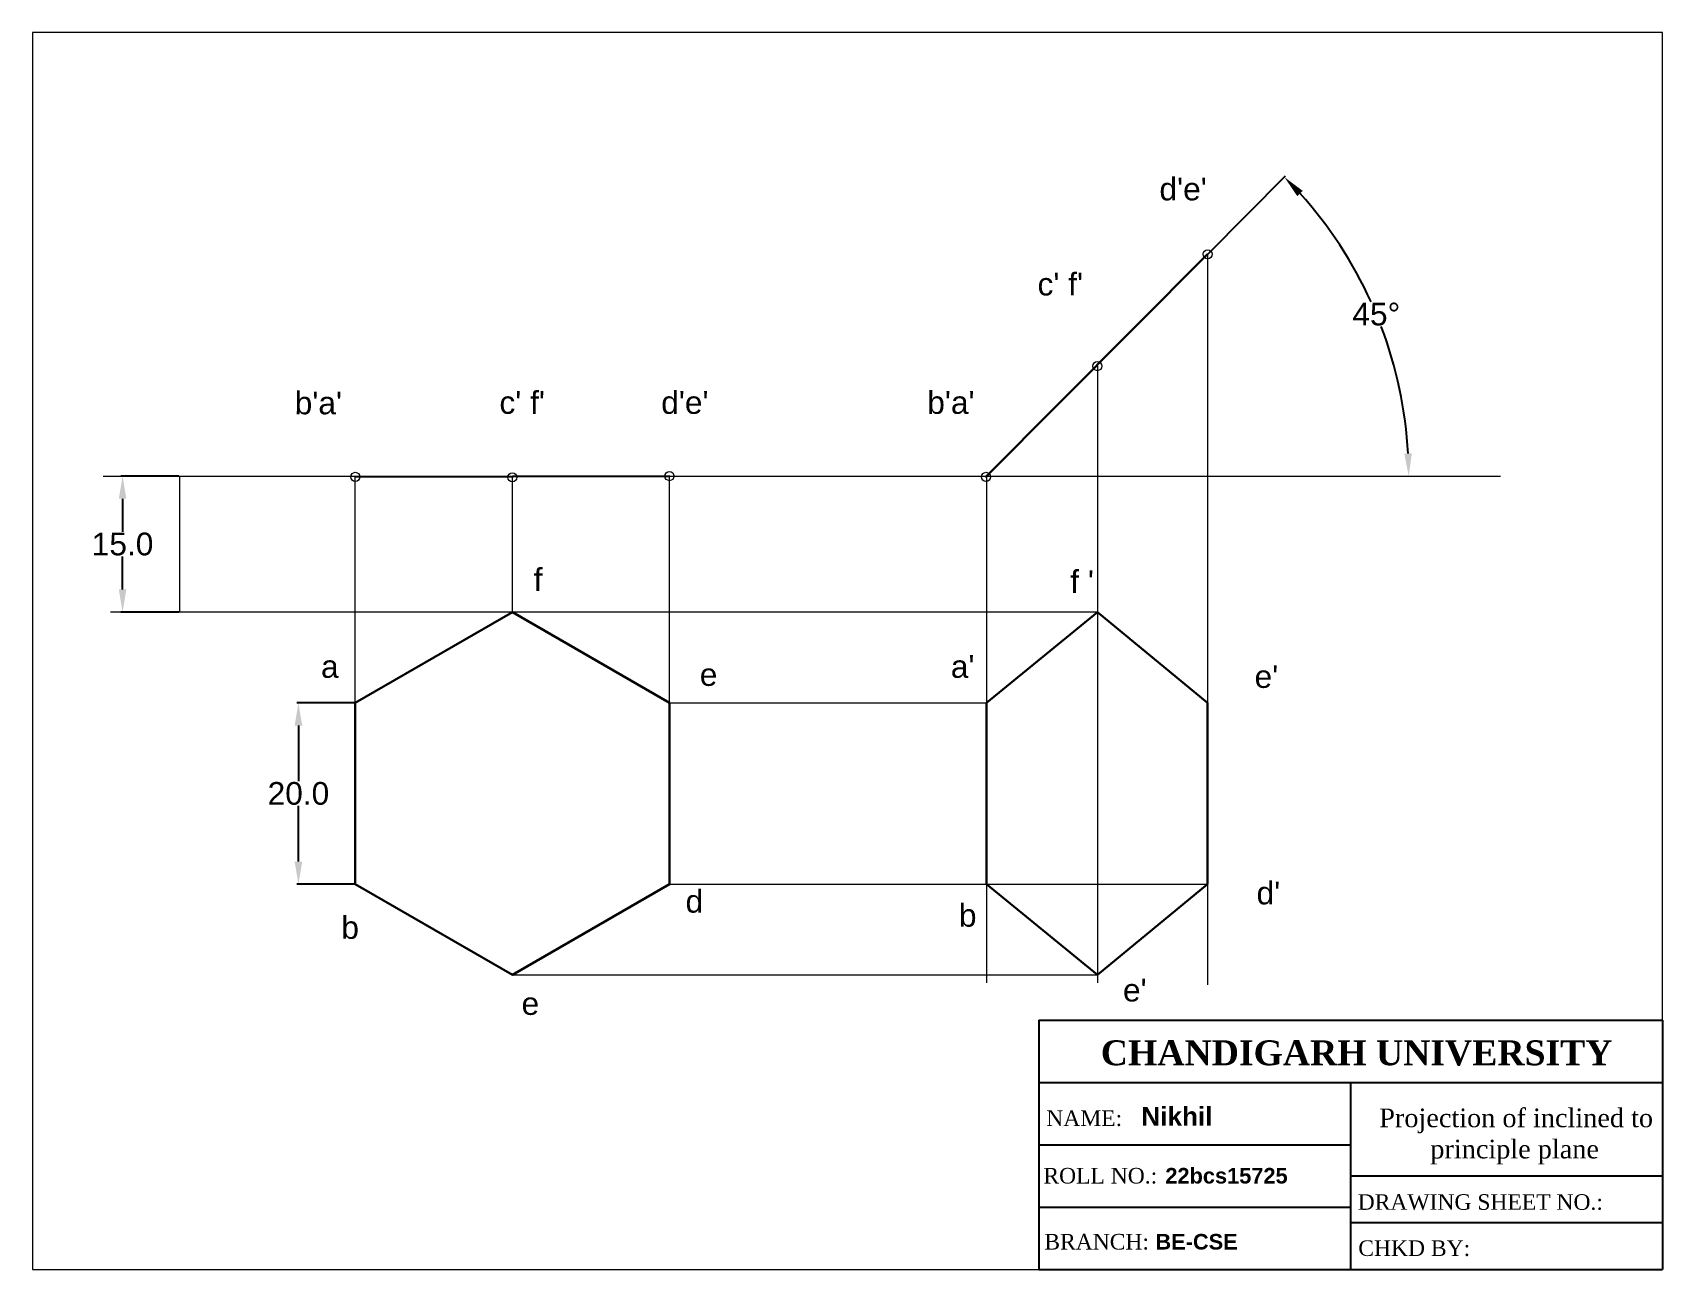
# Paper-space layout 'Layout1' of a CAD drawing. Header units: millimetres. Extents: x 0 to 261, y 0 to 198.
# The model-space entities are those that its viewports show. They can reach past a viewport. Long polylines and large blocks are cut down to what shows.
import ezdxf

# ---------------------------------------------------------------- set-up
doc = ezdxf.new("R2010")
doc.units = ezdxf.units.MM
doc.header["$PDMODE"] = 32
doc.linetypes.add('ACAD_ISO08W100', pattern=[36, 24, -3, 6, -3])
doc.layers.add('thick continuous', color=7, linetype='Continuous', lineweight=30)
doc.styles.get("Standard").update_dxf_attribs({"font": 'arial.ttf'})
doc.dimstyles.get("Standard").update_dxf_attribs({"dimtxt": 2.5, "dimasz": 2.5, "dimexe": 0.18, "dimexo": 0.0625, "dimgap": 0.09, "dimtad": 0, "dimtih": 1, "dimtoh": 1, "dimdec": 1, "dimzin": 0, "dimdsep": 46, "dimtxsty": 'Standard', "dimcen": 0.09, "dimadec": 0, "dimazin": 0, "dimtfac": 1, "dimtdec": 1, "dimtofl": 0, "dimtmove": 0, "dimatfit": 3, "dimfxl": 1, "dimtolj": 1, "dimtzin": 0, "dimarcsym": 0})

# ---------------------------------------------------------------- blocks, each defined once
blk = doc.blocks.new('*D6')
at = {"layer": 'Defpoints', "color": 0, "lineweight": 5, "transparency": 16777216}
for p in [(25.68, -11.65), (19.41, -31.65), (25.68, -31.65)]:
    blk.add_point(p, dxfattribs=at)
at = {"layer": 'thick continuous', "color": 0, "lineweight": -2, "transparency": 16777216}
for p, q in [((25.62, -11.65), (19.23, -11.65)), ((19.41, -14.15), (19.41, -20.28)), ((19.41, -29.15), (19.41, -23.02)), ((25.62, -31.65), (19.23, -31.65))]:
    blk.add_line(p, q, dxfattribs=at)
at = {"layer": 'thick continuous', "color": 0, "lineweight": 5, "transparency": 16777216}
for points in [[(18.99, -14.15), (19.83, -14.15), (19.41, -11.65)], [(18.99, -29.15), (19.83, -29.15), (19.41, -31.65)]]:
    blk.add_solid(points, dxfattribs=at)
at = {"layer": 'thick continuous', "color": 0, "lineweight": 5, "transparency": 16777216, "insert": (19.41, -21.65), "char_height": 2.5, "attachment_point": 5}
blk.add_mtext('\\A1;20.0', dxfattribs=at)
blk = doc.blocks.new('*D8')
at = {"layer": 'Defpoints', "color": 0, "lineweight": 5, "transparency": 16777216}
for p in [(6.28, 13.35), (0.02, -1.65), (6.28, -1.65)]:
    blk.add_point(p, dxfattribs=at)
at = {"layer": 'thick continuous', "color": 0, "lineweight": -2, "transparency": 16777216}
for p, q in [((6.21, 13.35), (-0.16, 13.35)), ((0.02, 10.85), (0.02, 7.22)), ((0.02, 0.85), (0.02, 4.48)), ((6.21, -1.65), (-0.16, -1.65))]:
    blk.add_line(p, q, dxfattribs=at)
at = {"layer": 'thick continuous', "color": 0, "lineweight": 5, "transparency": 16777216}
for points in [[(-0.39, 10.85), (0.44, 10.85), (0.02, 13.35)], [(-0.39, 0.85), (0.44, 0.85), (0.02, -1.65)]]:
    blk.add_solid(points, dxfattribs=at)
at = {"layer": 'thick continuous', "color": 0, "lineweight": 5, "transparency": 16777216, "insert": (0.02, 5.85), "char_height": 2.5, "attachment_point": 5}
blk.add_mtext('\\A1;15.0', dxfattribs=at)
blk = doc.blocks.new('*D9')
at = {"layer": 'Defpoints', "color": 0, "lineweight": 5, "transparency": 16777216}
for p in [(119.65, 37.82), (140.22, 25.43), (-2.1, 13.35), (95.21, 13.27), (151.96, 13.35)]:
    blk.add_point(p, dxfattribs=at)
at = {"layer": 'thick continuous', "color": 0, "lineweight": -2, "transparency": 16777216}
blk.add_line((119.7, 37.87), (128.24, 46.45), dxfattribs=at)
for start, end in [(24.392, 42.0492), (3.0791, 20.7602)]:
    blk.add_arc((95.29, 13.35), 46.53, start, end, dxfattribs=at)
at = {"layer": 'thick continuous', "color": 0, "lineweight": 5, "transparency": 16777216}
for points in [[(129.54, 44.22), (130.14, 44.8), (128.12, 46.32)], [(142.17, 15.86), (141.33, 15.84), (141.82, 13.35)]]:
    blk.add_solid(points, dxfattribs=at)
at = {"layer": 'thick continuous', "color": 0, "lineweight": 5, "transparency": 16777216, "insert": (138.25, 31.2), "char_height": 2.5, "attachment_point": 5}
blk.add_mtext('\\A1;45°', dxfattribs=at)

msp = doc.modelspace()

# ---------------------------------------------------------------- linework, layer by layer
at = {"layer": 'thick continuous', "lineweight": 30}
for p, q in [((95.21, 13.27), (119.65, 37.82)), ((25.68, 13.27), (60.32, 13.35)), ((107.5, -1.65), (95.29, -11.65)), ((107.5, -1.65), (107.5, -1.65)), ((107.5, -1.65), (119.65, -11.65)), ((95.29, -11.65), (95.29, -31.65)), ((119.65, -11.65), (119.65, -31.65)), ((95.29, -31.65), (107.5, -41.65)), ((107.5, -41.65), (119.65, -31.65))]:
    msp.add_line(p, q, dxfattribs=at)
at = {"layer": 'thick continuous', "lineweight": 5}
for p, q in [((119.65, 37.82), (119.65, -42.75)), ((107.5, 25.48), (107.5, -42.53)), ((-2.1, 13.35), (151.96, 13.35)), ((6.28, 13.35), (6.28, -1.65)), ((25.68, -11.65), (25.68, 13.27)), ((43, -1.65), (43, 13.22)), ((60.32, -11.65), (60.32, 13.35)), ((95.29, 13.35), (95.29, -42.53)), ((107.5, -1.65), (-1.32, -1.65)), ((60.32, -11.65), (95.29, -11.65)), ((60.32, -31.65), (119.65, -31.65)), ((43, -41.65), (107.5, -41.65))]:
    msp.add_line(p, q, dxfattribs=at)
at = {"layer": 'thick continuous', "lineweight": 30}
msp.add_lwpolyline([(25.68, -11.65), (25.68, -31.65), (43, -41.65), (60.32, -31.65), (60.32, -11.65), (43, -1.65)], close=True, dxfattribs=at)
at = {"layer": 'thick continuous', "lineweight": 5}
for p in [(119.65, 37.82), (107.5, 25.48), (25.68, 13.27), (43, 13.22), (60.32, 13.35), (95.21, 13.27)]:
    msp.add_point(p, dxfattribs=at)

# ---------------------------------------------------------------- texts
at = {"layer": 'thick continuous', "lineweight": 5, "char_height": 2.5, "attachment_point": 1}
for s, insert in [("d'e'", (114.34, 46.26)), ("c' f'", (100.9, 35.77)), ("b'a'", (19, 22.67)), ("c' f'", (41.57, 22.72)), ("d'e'", (59.41, 22.72)), ("b'a'", (88.74, 22.72)), ('f', (45.35, 3.2)), ("f '", (104.51, 2.98)), ('a', (21.9, -6.39)), ("a'", (91.34, -6.39)), ('e', (63.66, -7.28)), ("e'", (124.83, -7.5)), ('d', (62.09, -32.28)), ("d'", (125.05, -31.37)), ('b', (92.23, -33.83)), ('b', (24.14, -35.17)), ("e'", (110.32, -42.08)), ('e', (44.01, -43.56))]:
    msp.add_mtext(s, dxfattribs=dict(at, insert=insert))

# ---------------------------------------------------------------- dimensions: what is measured, and where the dimension line sits
at = {"layer": 'thick continuous', "lineweight": 5}
dim = msp.add_angular_dim_2l(base=(140.22, 25.43), line1=((-2.1, 13.35), (151.96, 13.35)), line2=((95.21, 13.27), (119.65, 37.82)), dimstyle='Standard', dxfattribs=at)
dim.commit()
dim.dimension.update_dxf_attribs({"geometry": '*D9', "text_midpoint": (138.25, 31.2)})
for base, p1, p2, picture, middle in [((0.02, -1.65), (6.28, 13.35), (6.28, -1.65), '*D8', (0.02, 5.85)), ((19.41, -31.65), (25.68, -11.65), (25.68, -31.65), '*D6', (19.41, -21.65))]:
    dim = msp.add_linear_dim(base=base, p1=p1, p2=p2, angle=90, dimstyle='Standard', dxfattribs=at)
    dim.commit()
    dim.dimension.update_dxf_attribs({"geometry": picture, "text_midpoint": middle})

psp = doc.layouts.get("Layout1")

# ---------------------------------------------------------------- linework, layer by layer
for p, q in [((161.41, 40), (261.41, 40)), ((161.41, 40), (161.41, 0)), ((261.41, 40), (261.41, 0)), ((161.41, 30), (261.41, 30)), ((161.41, 30), (194.27, 30)), ((211.41, 30), (211.41, 0)), ((161.41, 20), (211.41, 20)), ((211.41, 15), (261.41, 15)), ((161.41, 10), (211.41, 10)), ((211.41, 7.5), (261.41, 7.5)), ((161.41, 0), (261.41, 0))]:
    psp.add_line(p, q)

# ---------------------------------------------------------------- texts
at = {"attachment_point": 1}
for s, width, insert, char_height in [('\\pi0.35393;{\\fTimes New Roman|b1|i0|c0|p18;CHANDIGARH UNIVERSITY}', 80.8177, (170.98, 36.75), 4), ('\\pi1.89561;{\\fTimes New Roman|b0|i0|c0|p18;Projection of inclined to \\P\\pi10.08991;principle plane}', 46.4985, (214.1, 25.81), 3)]:
    psp.add_mtext_dynamic_manual_height_columns(s, width=width, gutter_width=40, heights=[0], dxfattribs=dict(at, insert=insert, char_height=char_height))
at = {"linetype": 'ACAD_ISO08W100', "lineweight": 100, "char_height": 2.5, "attachment_point": 1}
for s, width, insert in [('{\\fTimes New Roman|b0|i0|c0|p18;NAME:}', 45.3199, (162.59, 25.51)), ('{\\fTimes New Roman|b0|i0|c0|p18;ROLL NO.:}', 45.3199, (162.13, 16.28)), ('{\\fTimes New Roman|b0|i0|c0|p18;DRAWING SHEET NO.:}', 45.3199, (212.54, 12.06)), ('{\\fTimes New Roman|b0|i0|c0|p18;BRANCH:}', 45.3199, (162.28, 5.69)), ('{\\fTimes New Roman|b0|i0|c0|p18;CHKD BY: }', 47.9779, (212.64, 4.66))]:
    psp.add_mtext_dynamic_manual_height_columns(s, width=width, gutter_width=25, heights=[0], dxfattribs=dict(at, insert=insert))
at = {"layer": 'thick continuous', "attachment_point": 1}
for s, width, heights, insert, char_height in [('{\\fArial Rounded MT Bold|b0|i0|c0|p34;Nikhil}', 28.627, [11.18], (177.84, 26.05), 3), ('{\\fArial Rounded MT Bold|b0|i0|c0|p34;22bcs15725}', 25.7326, [0], (181.69, 16.28), 2.5), ('{\\fArial Rounded MT Bold|b0|i0|c0|p34;BE-CSE}', 27.0034, [0], (180.1, 5.69), 2.5)]:
    psp.add_mtext_dynamic_manual_height_columns(s, width=width, gutter_width=12.5, heights=heights, dxfattribs=dict(at, insert=insert, char_height=char_height))

# ---------------------------------------------------------------- viewports
at = {"layer": 'thick continuous'}
psp.add_viewport(center=(130.71, 99.21), size=(261.41, 198.4125), view_center_point=(79.95, -5.93), view_height=136.3863, dxfattribs=at)

doc.saveas('drawing.dxf')
